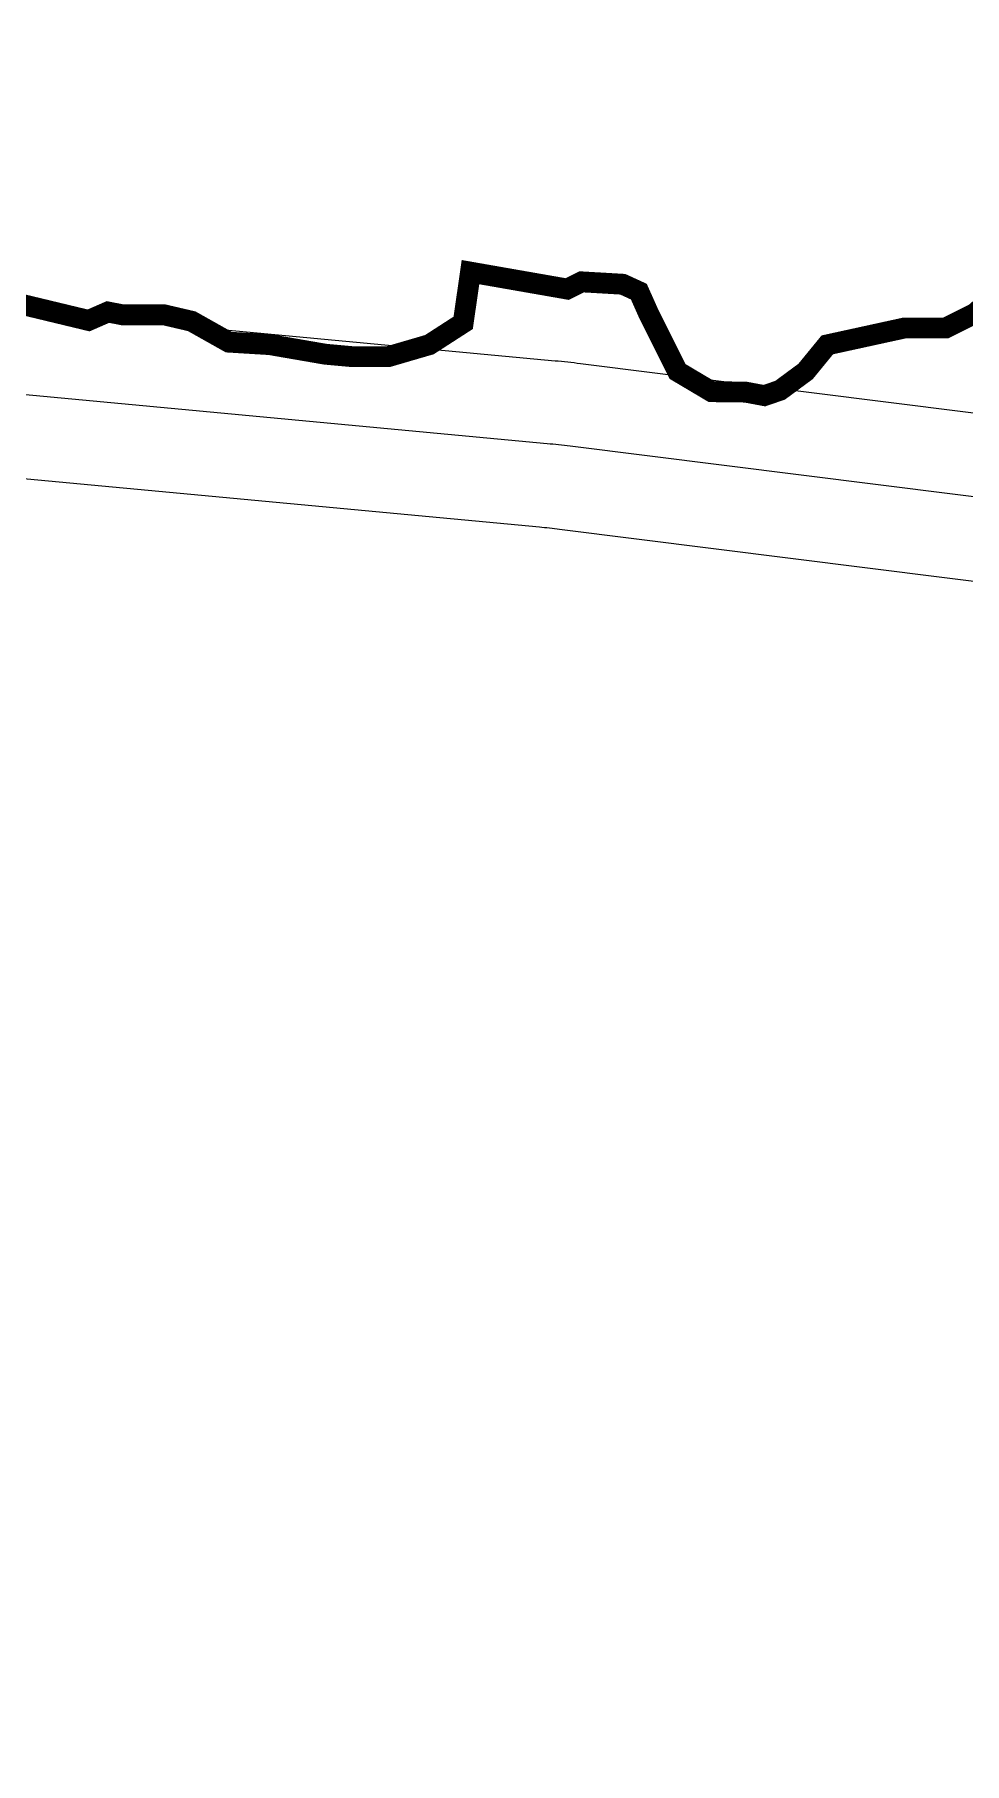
# Model space of a CAD drawing. Extents: x 529262 to 576451, y 2694391 to 2717535.
# Drawn here: x 566574.5 to 566663.7, y 2710570.9 to 2710736.6 of the extents above; entities that cross this region are included whole.
import ezdxf
from ezdxf.xclip import XClip

# ---------------------------------------------------------------- set-up
doc = ezdxf.new("R2010")
doc.units = 0
doc.header["$XCLIPFRAME"] = 0
for name, color, linetype in [('PP-COM', 7, 'Continuous'), ('RD-中线', 40, 'Continuous'), ('RD-红线', 7, 'Continuous'), ('河流', 4, 'Continuous')]:
    doc.layers.add(name, color=color, linetype=linetype)

# ---------------------------------------------------------------- blocks, each defined once
blk = doc.blocks.new('A$C19FD0107')
at = {"layer": 'RD-中线', "color": 8, "linetype": 'Continuous'}
blk.add_lwpolyline([(-3938.91, 16280.78), (-4006.14, 16292.01, 0.022258), (-4012.33, 16292.76), (-4122.09, 16301.18, 0.032174), (-4131.09, 16301.29), (-4205.5, 16297.41, -0.007977), (-4207.73, 16297.32), (-4277.75, 16295.91), (-4280.7, 16295.84, -0.037227), (-4291.09, 16296.36), (-4372.08, 16306.53, 0.007853), (-4374.27, 16306.77), (-4486.25, 16317.26, -0.008137), (-4488.51, 16317.51), (-4529.54, 16322.71, -0.015991), (-4533.96, 16323.42), (-4709.18, 16357.11, -0.012869), (-4712.7, 16357.88), (-4759.16, 16369.32, -0.012869), (-4762.63, 16370.27), (-4892.31, 16409.38, -0.017764)], format="xyb", dxfattribs=at)
at = {"layer": 'RD-中线', "color": 8, "linetype": 'Continuous', "flags": 128}
for points in [[(-4490.73, 14139.44, 0), (-4490.29, 14139.42)], [(-3818.25, 14086.17, 0), (-3817.74, 14086.17)]]:
    blk.add_lwpolyline(points, format="xyb", dxfattribs=at)
at = {"layer": 'RD-红线', "color": 8, "linetype": 'Continuous', "flags": 128}
for points in [[(-4578.11, 16340.05), (-4532.45, 16331.27, 0.015991), (-4528.54, 16330.65), (-4487.51, 16325.45, 0.008137), (-4485.5, 16325.23), (-4373.52, 16314.73, -0.007853), (-4371.09, 16314.47), (-4290.09, 16304.3, 0.037227), (-4280.89, 16303.84), (-4277.93, 16303.91), (-4207.89, 16305.32, 0.007977), (-4205.92, 16305.39), (-4131.5, 16309.28, -0.032174), (-4121.48, 16309.15), (-4011.72, 16300.74, -0.022258), (-4004.83, 16299.9), (-3937.59, 16288.67, -0.043554)], [(-4581.1, 16324.33), (-4535.47, 16315.56, 0.015991), (-4530.55, 16314.78), (-4489.52, 16309.58, 0.008137), (-4486.99, 16309.3), (-4375.02, 16298.8, -0.007853), (-4373.08, 16298.59), (-4292.09, 16288.42, 0.037227), (-4280.5, 16287.84), (-4277.57, 16287.91), (-4207.57, 16289.33, 0.007977), (-4205.08, 16289.42), (-4130.67, 16293.3, -0.032174), (-4122.7, 16293.2), (-4012.94, 16284.79, -0.022258), (-4007.46, 16284.12), (-3940.23, 16272.89, -0.043554)]]:
    blk.add_lwpolyline(points, format="xyb", dxfattribs=at)
at = {"layer": '河流', "color": 8, "const_width": 2, "elevation": 145.93}
blk.add_lwpolyline([(-4329.55, 16322.5), (-4333.26, 16319.26), (-4336.04, 16317.87), (-4339.98, 16317.87), (-4347.4, 16316.25), (-4349.49, 16313.7), (-4351.93, 16311.9), (-4353.44, 16311.38), (-4355.25, 16311.72), (-4358.5, 16311.76), (-4361.77, 16313.7), (-4364.55, 16319.26), (-4365.48, 16321.35), (-4367.03, 16322.06), (-4370.97, 16322.29), (-4372.36, 16321.6), (-4381.63, 16323.22), (-4382.33, 16318.36), (-4385.57, 16316.27), (-4389.51, 16315.12), (-4392.99, 16315.12), (-4395.54, 16315.35), (-4400.87, 16316.27), (-4404.81, 16316.51), (-4408.37, 16318.51), (-4410.98, 16319.12), (-4414.96, 16319.12), (-4416.41, 16319.4), (-4418.26, 16318.59), (-4418.26, 16318.59), (-4430.65, 16321.57)], dxfattribs=at)
at = {"layer": '河流', "color": 8, "const_width": 2}
blk.add_lwpolyline([(-4329.55, 16322.5), (-4333.26, 16319.26), (-4336.04, 16317.87), (-4339.98, 16317.87), (-4347.4, 16316.25), (-4349.49, 16313.7), (-4351.93, 16311.9), (-4353.44, 16311.38), (-4355.25, 16311.72), (-4358.5, 16311.76), (-4361.77, 16313.7), (-4364.55, 16319.26), (-4365.48, 16321.35), (-4367.03, 16322.06), (-4370.97, 16322.29), (-4372.36, 16321.6), (-4381.63, 16323.22), (-4382.33, 16318.36), (-4385.57, 16316.27), (-4389.51, 16315.12), (-4392.99, 16315.12), (-4395.54, 16315.35), (-4400.87, 16316.27), (-4404.81, 16316.51), (-4408.37, 16318.51), (-4410.98, 16319.12), (-4414.96, 16319.12), (-4416.41, 16319.4), (-4418.26, 16318.59), (-4418.26, 16318.59), (-4430.65, 16321.57)], dxfattribs=at)

msp = doc.modelspace()

# ---------------------------------------------------------------- block references
at = {"layer": 'PP-COM'}
ref = msp.add_blockref('A$C19FD0107', (570997.993, 2694390.603), dxfattribs=at)
XClip(ref).set_block_clipping_path([(-9366.4383134884, 14428.6043910822), (-3328.4480743363, 17452.7484863754)])

doc.saveas('drawing.dxf')
